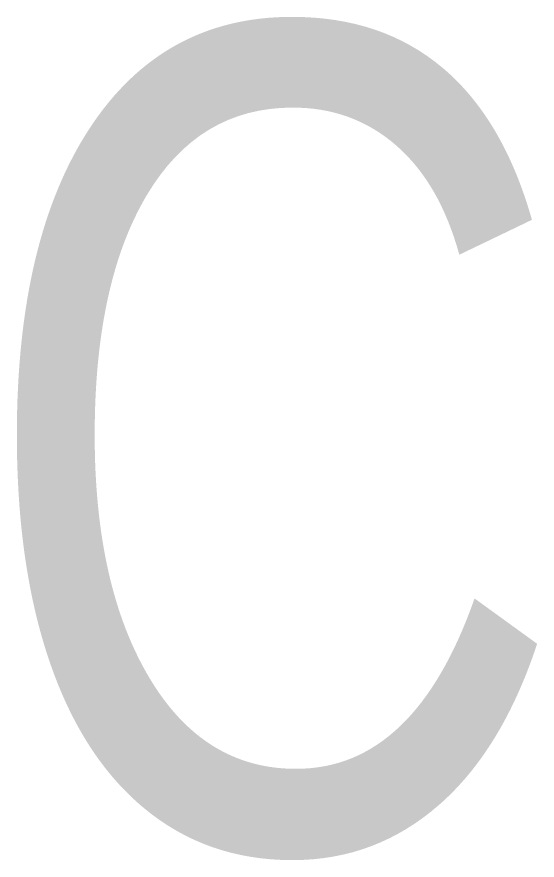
# Model space of a CAD drawing. Header units: millimetres. Extents: x -15 to 1174, y 15 to 856.
# Drawn here: x 531.599 to 533.822, y 395.555 to 399.157 of the extents above; entities that cross this region are included whole.
import ezdxf

# ---------------------------------------------------------------- set-up
doc = ezdxf.new("R2010")
doc.units = ezdxf.units.MM
doc.layers.get('0').update_dxf_attribs({"lineweight": 25})
doc.styles.add('SLDTEXTSTYLE0', font='TXT', dxfattribs={"width": 0.75})

msp = doc.modelspace()

# ---------------------------------------------------------------- texts
at = {"color": 7, "linetype": 'Continuous', "insert": (531.4211641072123, 399.1044300108187), "char_height": 3.5, "attachment_point": 1, "style": 'SLDTEXTSTYLE0'}
msp.add_mtext('C', dxfattribs=at)

doc.saveas('drawing.dxf')
